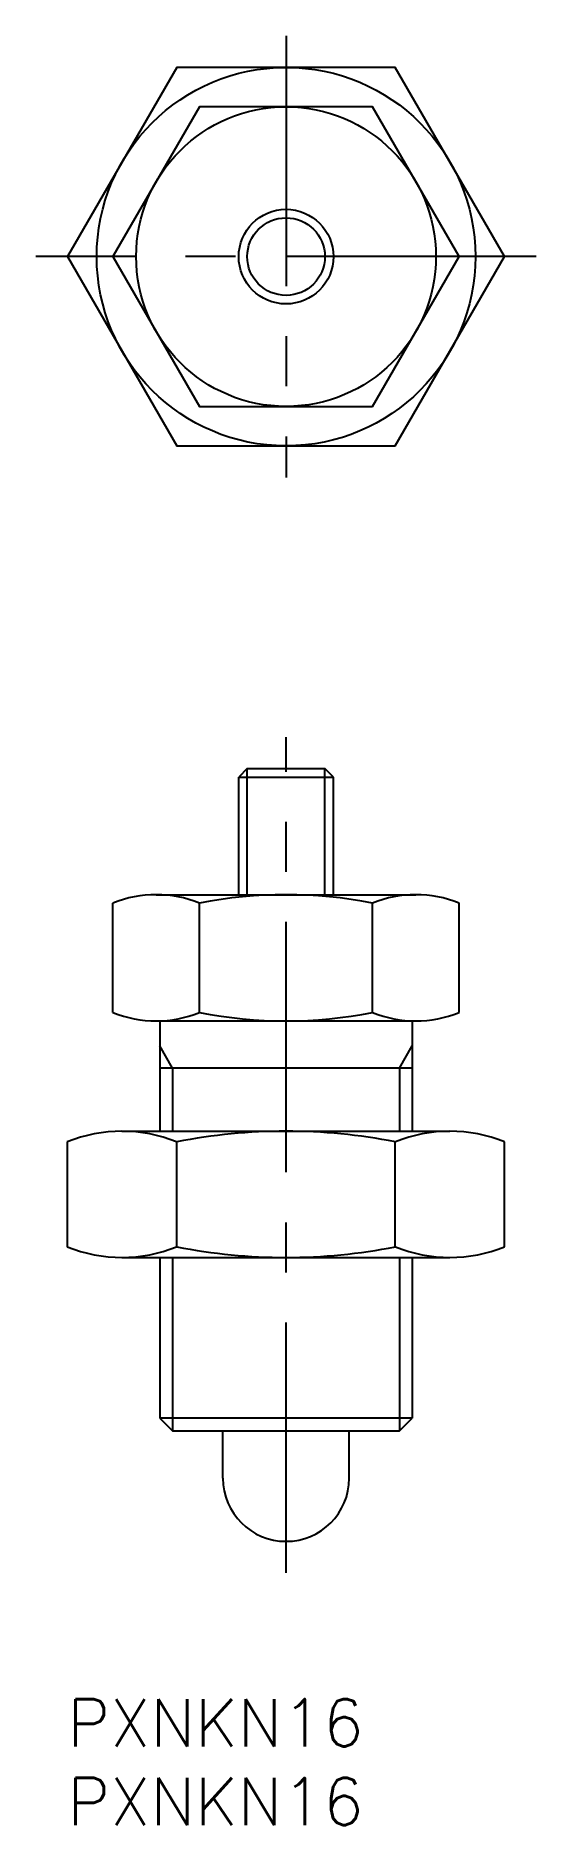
# Model space of a CAD drawing. Extents: x -2 to 30, y -8 to 105.
import ezdxf

# ---------------------------------------------------------------- set-up
doc = ezdxf.new("R2010")
doc.units = 0
doc.header["$LTSCALE"] = 0.5
doc.linetypes.add('CENTER', pattern=[50.8, 31.75, -6.35, 6.35, -6.35])
for name, color, linetype in [('MSM_CENTER', 1, 'CENTER'), ('MSM_CONTINUOUS', 7, 'CONTINUOUS'), ('MSM_NARROW', 5, 'CONTINUOUS'), ('MSM_PART_NUMBER', 7, 'CONTINUOUS')]:
    doc.layers.add(name, color=color, linetype=linetype)
doc.styles.get("Standard").update_dxf_attribs({"font": 'txt.shx', "height": 3, "bigfont": 'bigfont.shx'})

# ---------------------------------------------------------------- blocks, each defined once
blk = doc.blocks.new('*U6')
at = {"layer": 'MSM_PART_NUMBER'}
blk.add_text('PXNKN16', height=3, dxfattribs=at).set_placement((0, -3))
blk = doc.blocks.new('*U7')
at = {"layer": 'MSM_PART_NUMBER'}
blk.add_text('PXNKN16', height=3, dxfattribs=at).set_placement((0, -8))

msp = doc.modelspace()

# ---------------------------------------------------------------- linework, layer by layer
at = {"layer": 'MSM_CENTER'}
for p, q in [((13.86, 105.46), (13.86, 77.46)), ((29.71, 91.46), (-2, 91.46)), ((13.86, 8), (13.86, 61))]:
    msp.add_line(p, q, dxfattribs=at)
at = {"layer": 'MSM_CONTINUOUS'}
for p, q in [((11.4, 59), (10.86, 58.46)), ((10.86, 51), (10.86, 58.46)), ((10.86, 58.46), (16.86, 58.46)), ((11.4, 59), (16.31, 59)), ((16.86, 58.46), (16.31, 59)), ((16.86, 51), (16.86, 58.46)), ((2.89, 43.53), (2.89, 50.47)), ((5.63, 51), (22.08, 51)), ((8.37, 43.53), (8.37, 50.47)), ((19.34, 43.53), (19.34, 50.47)), ((24.83, 43.53), (24.83, 50.47)), ((5.63, 43), (21.86, 43)), ((5.86, 43), (5.86, 36)), ((21.86, 43), (21.86, 36)), ((21.86, 40), (5.86, 40)), ((0, 28.67), (0, 35.33)), ((3.46, 36), (24.25, 36)), ((6.93, 28.67), (6.93, 35.33)), ((20.78, 28.67), (20.78, 35.33)), ((27.71, 28.67), (27.71, 35.33)), ((3.46, 28), (24.25, 28)), ((5.86, 28), (5.86, 17.81)), ((21.86, 28), (21.86, 17.81)), ((21.86, 17.81), (5.86, 17.81)), ((5.86, 17.81), (6.67, 17)), ((21.04, 17), (21.86, 17.81)), ((6.67, 17), (21.04, 17)), ((9.86, 14), (9.86, 17)), ((17.86, 14), (17.86, 17))]:
    msp.add_line(p, q, dxfattribs=at)
for points in [[(20.78, 79.46), (27.71, 91.46), (20.78, 103.46), (6.93, 103.46), (0, 91.46), (6.93, 79.46)], [(19.34, 81.96), (24.83, 91.46), (19.34, 100.96), (8.37, 100.96), (2.89, 91.46), (8.37, 81.96)]]:
    msp.add_lwpolyline(points, close=True, dxfattribs=at)
for radius in [12, 9.5, 3]:
    msp.add_circle((13.86, 91.46), radius, dxfattribs=at)
for centre, radius, start, end in [((5.63, 43.68), 7.32, 68.0126, 111.9874), ((13.86, 22.5), 28.5, 78.9042, 101.0958), ((22.08, 43.68), 7.32, 68.0126, 111.9874), ((5.63, 50.32), 7.32, 248.0126, 291.9874), ((13.86, 71.5), 28.5, 258.9042, 281.0958), ((22.08, 50.32), 7.32, 248.0126, 291.9874), ((3.46, 26.75), 9.25, 68.0126, 111.9874), ((13.86, 0), 36, 78.9042, 101.0958), ((24.25, 26.75), 9.25, 68.0126, 111.9874), ((3.46, 37.25), 9.25, 248.0126, 291.9874), ((13.86, 64), 36, 258.9042, 281.0958), ((24.25, 37.25), 9.25, 248.0126, 291.9874), ((13.86, 14), 4, 180, 0)]:
    msp.add_arc(centre, radius, start, end, dxfattribs=at)
at = {"layer": 'MSM_NARROW'}
for p, q in [((11.4, 51), (11.4, 59)), ((16.31, 51), (16.31, 59)), ((6.67, 40), (5.86, 41.41)), ((21.04, 40), (21.86, 41.41)), ((6.67, 40), (6.67, 36)), ((21.04, 40), (21.04, 36)), ((6.67, 28), (6.67, 17)), ((21.04, 28), (21.04, 17))]:
    msp.add_line(p, q, dxfattribs=at)
msp.add_circle((13.86, 91.46), 2.46, dxfattribs=at)

# ---------------------------------------------------------------- block references
at = {"layer": 'MSM_CONTINUOUS'}
for name in ['*U6', '*U7']:
    msp.add_blockref(name, (0, 0), dxfattribs=at)

doc.saveas('drawing.dxf')
